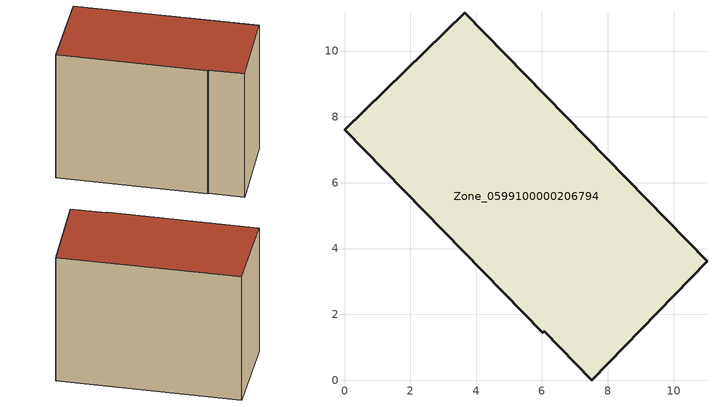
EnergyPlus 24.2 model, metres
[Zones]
Zone_0599100000206794
 floor ground (C_G): 0,7.61 3.65,11.16 11.02,3.61 7.51,0 6.07,1.48 6.02,1.43 z0
 wall outside (C_F): 3.65,11.16 0,7.61 6.02,1.43 6.07,1.48 7.51,0 11.02,3.61 3.65,11.16 z0:8.17
 roof outside (C_R): 11.02,3.61 3.65,11.16 0,7.61 6.02,1.43 6.07,1.48 7.51,0 z8.17
[BUILDING]
Pand.0599100000206794: North Axis=0; Terrain=City; Loads Convergence Tolerance Value=0.04; Temperature Convergence Tolerance Value=0.4; Solar Distribution=FullExterior; Maximum Number of Warmup Days=25; Minimum Number of Warmup Days=1
[Site:Location]
Rotterdam.The.Hague.AP_ZH_NLD Design_Conditions: Latitude=51.96; Longitude=4.45; Time Zone=1; Elevation=-4.5
[SITE:GROUNDTEMPERATURE:BUILDINGSURFACE]
18, 18, 18, 18, 18, 18, 18, 18, 18, 18, 18, 18
[MATERIAL] Thermal Absorptance=0.9; Solar Absorptance=0.7; Visible Absorptance=0.7
Name | Roughness | Thickness | Conductivity | Density | Specific Heat
G.TI.1975-1991 | MediumSmooth | 0.15 | 0.288461 | 540 | 1210
F.TI.1975-1991 | Rough | 0.3 | 0.230769 | 1920 | 840
R.TI.1975-1991 | MediumRough | 0.2 | 0.153846 | 1500 | 1000
[CONSTRUCTION]
C_G: G.TI.1975-1991
C_F: F.TI.1975-1991
C_R: R.TI.1975-1991
[ZONE]
Zone_0599100000206794: Type=1; Multiplier=1; Ceiling Height=Autocalculate; Volume=Autocalculate; Floor Area=autocalculate; Part of Total Floor Area=Yes
[ZONEINFILTRATION:DESIGNFLOWRATE]
Infil_Zone_0599100000206794: Zone or ZoneList or Space or SpaceList=Zone_0599100000206794; Schedule=AlwaysOn; Design Flow Rate Calculation Method=Flow/Area; Flow Rate per Floor Area=0.003; Constant Term Coefficient=1; Temperature Term Coefficient=0; Velocity Term Coefficient=0; Velocity Squared Term Coefficient=0
[HVACTEMPLATE:ZONE:IDEALLOADSAIRSYSTEM]
Zone_0599100000206794: Maximum Heating Supply Air Temperature=50; Minimum Cooling Supply Air Temperature=13; Maximum Heating Supply Air Humidity Ratio=0.0156; Minimum Cooling Supply Air Humidity Ratio=0.0077; Heating Limit=NoLimit; Cooling Limit=NoLimit; Dehumidification Control Type=ConstantSensibleHeatRatio; Cooling Sensible Heat Ratio=0.7; Dehumidification Setpoint=60; Humidification Control Type=None; Humidification Setpoint=30; Outdoor Air Method=None; Outdoor Air Flow Rate per Person=0.00944; Outdoor Air Flow Rate per Zone Floor Area=0; Outdoor Air Flow Rate per Zone=0; Demand Controlled Ventilation Type=None; Outdoor Air Economizer Type=NoEconomizer; Heat Recovery Type=None; Sensible Heat Recovery Effectiveness=0.7; Latent Heat Recovery Effectiveness=0.65
[ZONECONTROL:THERMOSTAT]
ThermostatControl_Zone_0599100000206794: Zone or ZoneList=Zone_0599100000206794; Control Type Schedule=DualSetpointControlType; Control 1=Thermostat_Zone_0599100000206794; Temperature Difference Between Cutout And Setpoint=0
[THERMOSTATSETPOINT:DUALSETPOINT]
Thermostat_Zone_0599100000206794: Heating Setpoint Temperature Schedule=HeatingSetpoint_Zone_0599100000206794; Cooling Setpoint Temperature Schedule=CoolingSetpoint_Zone_0599100000206794
[SCHEDULE:COMPACT]
HeatingSetpoint_Zone_0599100000206794: Through: 12/31, For: AllDays, Until: 24:00, 21
CoolingSetpoint_Zone_0599100000206794: Through: 12/31, For: AllDays, Until: 24:00, 24
DualSetpointControlType: Through: 12/31, For: AllDays, Until: 24:00, 4
AlwaysOn: Through: 12/31, For: AllDays, Until: 24:00, 1
